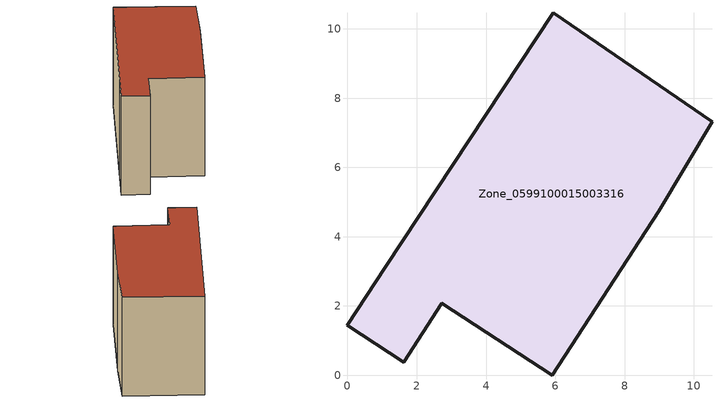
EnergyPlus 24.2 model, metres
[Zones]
Zone_0599100015003316
 floor ground (C_G): 5.94,10.46 10.53,7.31 8.99,4.74 5.91,0 2.73,2.07 1.63,0.38 0,1.44 1.09,3.12 z0.82
 wall outside (C_F): 0,1.44 1.63,0.38 2.73,2.07 5.91,0 8.99,4.74 10.53,7.31 5.94,10.46 1.09,3.12 0,1.44 z0.82:8.79
 roof outside (C_R): 10.53,7.31 5.94,10.46 1.09,3.12 0,1.44 1.63,0.38 2.73,2.07 5.91,0 8.99,4.74 z8.79
[BUILDING]
Pand.0599100015003316: North Axis=0; Terrain=City; Loads Convergence Tolerance Value=0.04; Temperature Convergence Tolerance Value=0.4; Solar Distribution=FullExterior; Maximum Number of Warmup Days=25; Minimum Number of Warmup Days=1
[Site:Location]
Rotterdam.The.Hague.AP_ZH_NLD Design_Conditions: Latitude=51.96; Longitude=4.45; Time Zone=1; Elevation=-4.5
[SITE:GROUNDTEMPERATURE:BUILDINGSURFACE]
18, 18, 18, 18, 18, 18, 18, 18, 18, 18, 18, 18
[MATERIAL] Thermal Absorptance=0.9; Solar Absorptance=0.7; Visible Absorptance=0.7
Name | Roughness | Thickness | Conductivity | Density | Specific Heat
G.TI.1965-1974 | MediumSmooth | 0.15 | 0.882353 | 540 | 1210
F.TI.1965-1974 | Rough | 0.3 | 0.697674 | 1920 | 840
R.TI.1965-1974 | MediumRough | 0.2 | 0.232558 | 1500 | 1000
[CONSTRUCTION]
C_G: G.TI.1965-1974
C_F: F.TI.1965-1974
C_R: R.TI.1965-1974
[ZONE]
Zone_0599100015003316: Type=1; Multiplier=1; Ceiling Height=Autocalculate; Volume=Autocalculate; Floor Area=autocalculate; Part of Total Floor Area=Yes
[ZONEINFILTRATION:DESIGNFLOWRATE]
Infil_Zone_0599100015003316: Zone or ZoneList or Space or SpaceList=Zone_0599100015003316; Schedule=AlwaysOn; Design Flow Rate Calculation Method=Flow/Area; Flow Rate per Floor Area=0.003; Constant Term Coefficient=1; Temperature Term Coefficient=0; Velocity Term Coefficient=0; Velocity Squared Term Coefficient=0
[HVACTEMPLATE:ZONE:IDEALLOADSAIRSYSTEM]
Zone_0599100015003316: Maximum Heating Supply Air Temperature=50; Minimum Cooling Supply Air Temperature=13; Maximum Heating Supply Air Humidity Ratio=0.0156; Minimum Cooling Supply Air Humidity Ratio=0.0077; Heating Limit=NoLimit; Cooling Limit=NoLimit; Dehumidification Control Type=ConstantSensibleHeatRatio; Cooling Sensible Heat Ratio=0.7; Dehumidification Setpoint=60; Humidification Control Type=None; Humidification Setpoint=30; Outdoor Air Method=None; Outdoor Air Flow Rate per Person=0.00944; Outdoor Air Flow Rate per Zone Floor Area=0; Outdoor Air Flow Rate per Zone=0; Demand Controlled Ventilation Type=None; Outdoor Air Economizer Type=NoEconomizer; Heat Recovery Type=None; Sensible Heat Recovery Effectiveness=0.7; Latent Heat Recovery Effectiveness=0.65
[ZONECONTROL:THERMOSTAT]
ThermostatControl_Zone_0599100015003316: Zone or ZoneList=Zone_0599100015003316; Control Type Schedule=DualSetpointControlType; Control 1=Thermostat_Zone_0599100015003316; Temperature Difference Between Cutout And Setpoint=0
[THERMOSTATSETPOINT:DUALSETPOINT]
Thermostat_Zone_0599100015003316: Heating Setpoint Temperature Schedule=HeatingSetpoint_Zone_0599100015003316; Cooling Setpoint Temperature Schedule=CoolingSetpoint_Zone_0599100015003316
[SCHEDULE:COMPACT]
HeatingSetpoint_Zone_0599100015003316: Through: 12/31, For: AllDays, Until: 24:00, 21
CoolingSetpoint_Zone_0599100015003316: Through: 12/31, For: AllDays, Until: 24:00, 24
DualSetpointControlType: Through: 12/31, For: AllDays, Until: 24:00, 4
AlwaysOn: Through: 12/31, For: AllDays, Until: 24:00, 1
